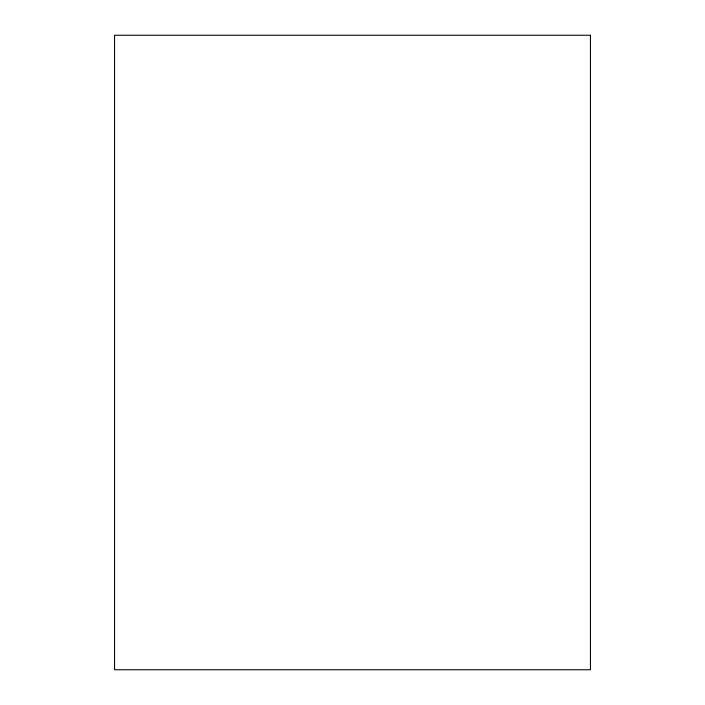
<?xml version="1.0" encoding="UTF-8"?>
<svg xmlns="http://www.w3.org/2000/svg" width="705" height="705" viewBox="0 0 705 705"><rect width="100%" height="100%" fill="white"/><g stroke="black" fill="none" stroke-linecap="round" stroke-linejoin="round"><path stroke-width="1.06" d="M590.438 35.25L114.562 35.25L114.562 669.75L590.438 669.75L590.438 35.25"/></g></svg>
